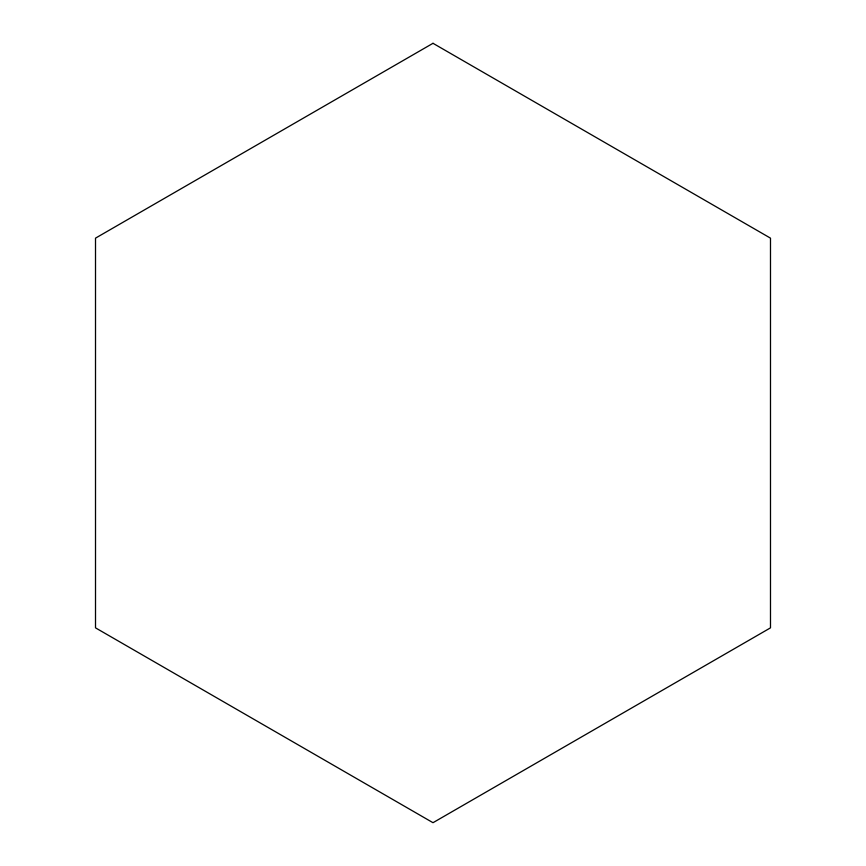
<?xml version="1.0" encoding="UTF-8"?>
<svg xmlns="http://www.w3.org/2000/svg" width="866" height="866" viewBox="0 0 866 866"><rect width="100%" height="100%" fill="white"/><g stroke="black" fill="none" stroke-linecap="round" stroke-linejoin="round"><path stroke-width="1.3" d="M433 43.3L95.509 238.15L95.509 627.85L433 822.7L770.491 627.85L770.491 238.15L433 43.3"/></g></svg>
